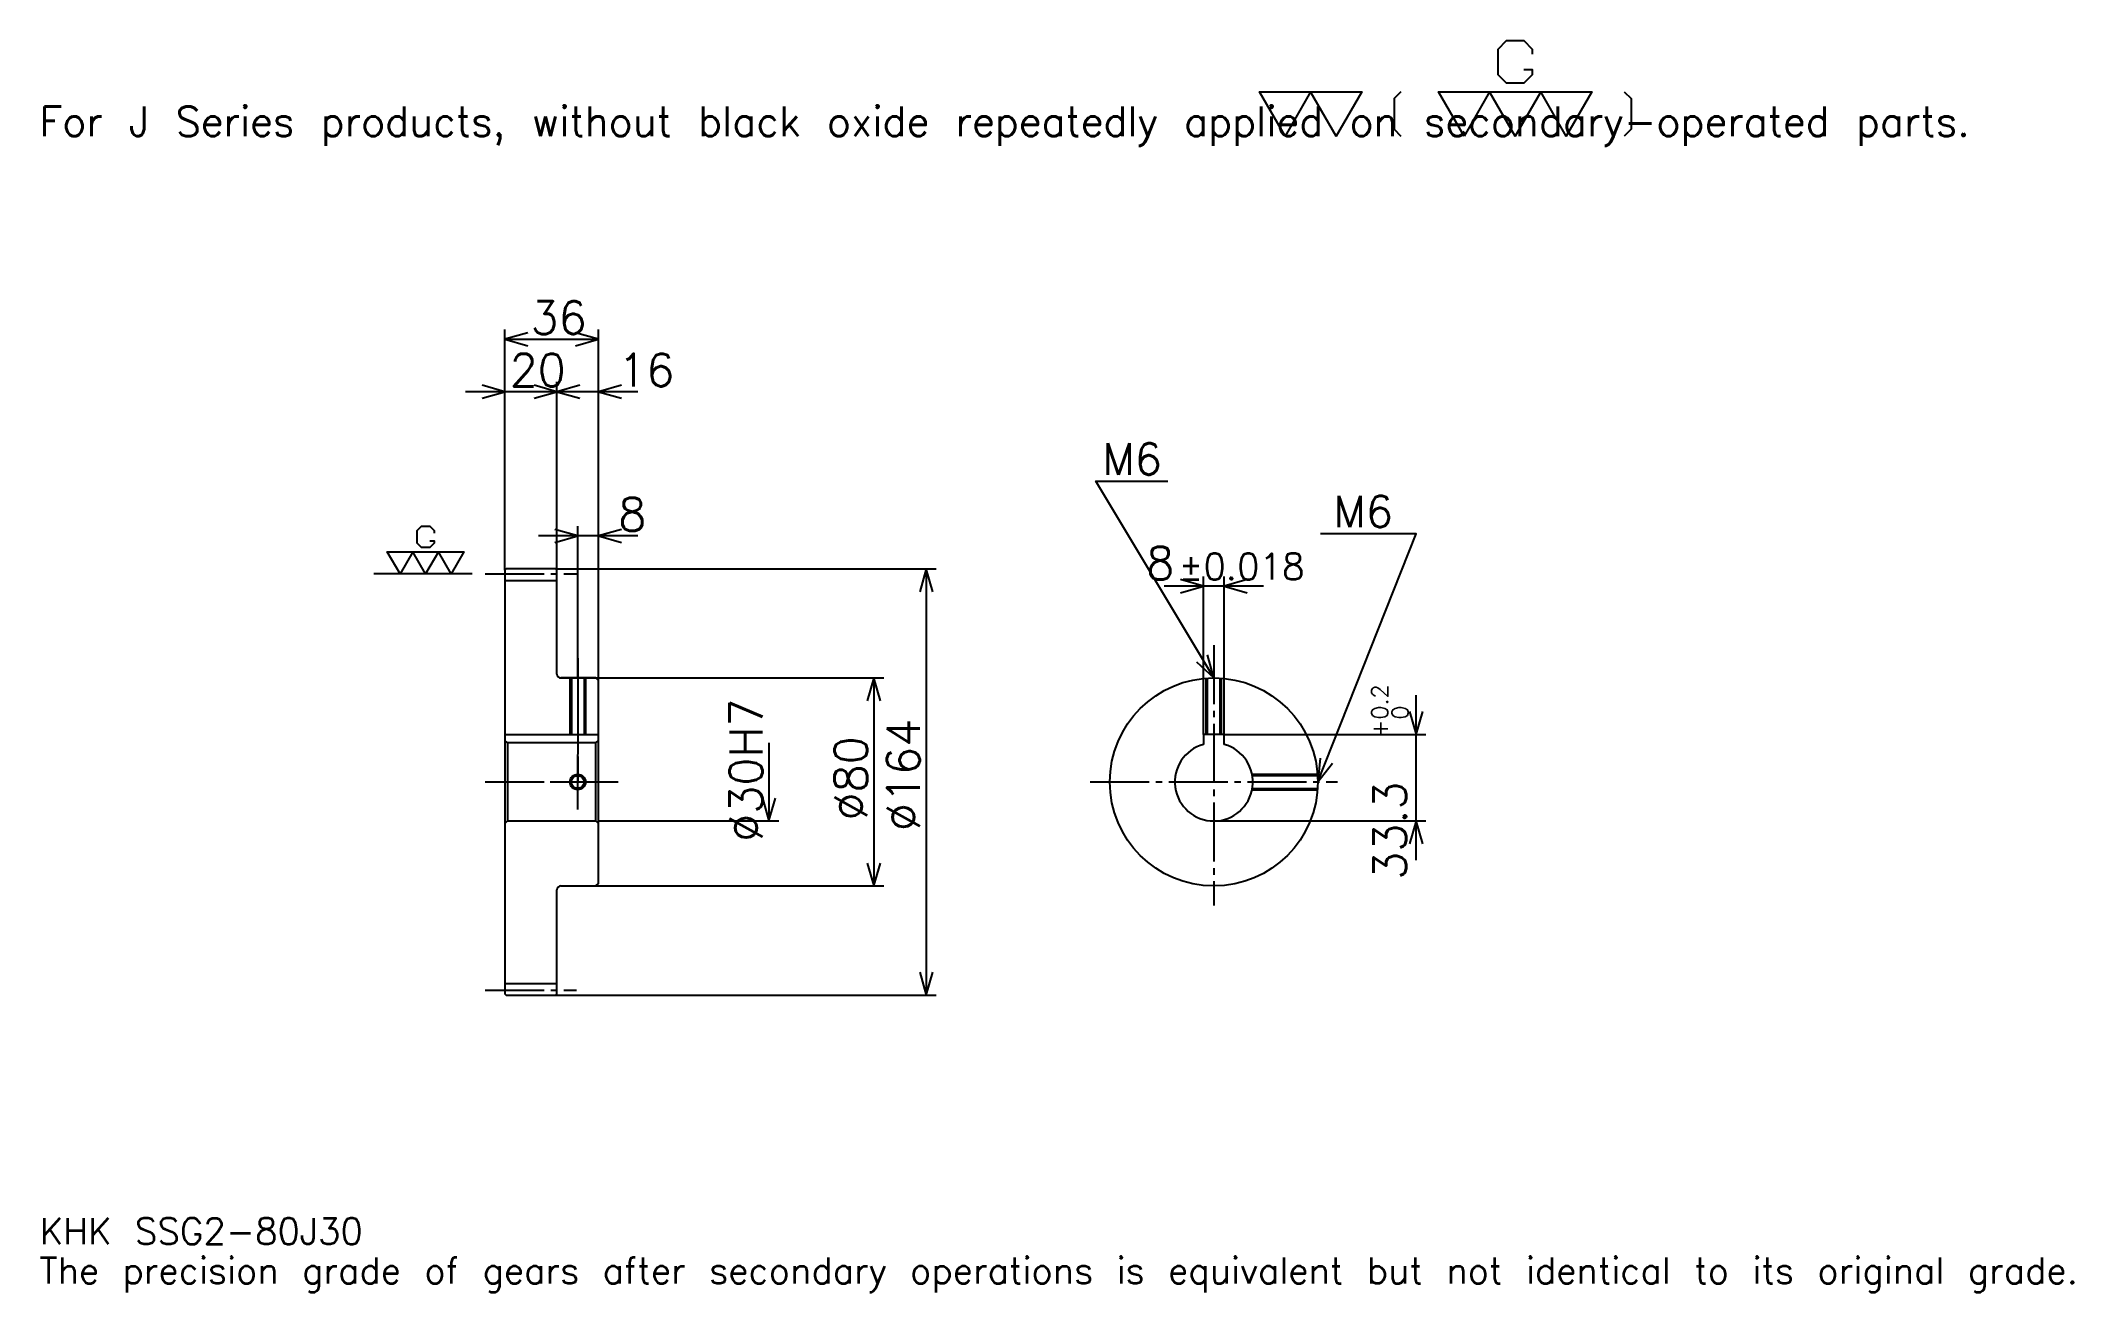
# Model space of a CAD drawing. Extents: x 26 to 808, y 9 to 491.
import ezdxf

# ---------------------------------------------------------------- set-up
doc = ezdxf.new("R2010")
doc.units = 0
doc.linetypes.add('DASHDOT', pattern=[30.260869, 22.695652, -2.521739, 2.521739, -2.521739])
doc.layers.get('0').update_dxf_attribs({"linetype": 'CONTINUOUS'})
doc.layers.add('DASHDOT', color=6, linetype='DASHDOT')
doc.styles.add('KANJI', font='TXT', dxfattribs={"bigfont": 'BIGFONT'})

msp = doc.modelspace()

# ---------------------------------------------------------------- linework, layer by layer
at = {"color": 5}
for p, q in [((204.260864, 287.521729), (204.260864, 379.565216)), ((204.260864, 375.782593), (240.260864, 375.782593)), ((240.260864, 287.521729), (240.260864, 379.565216)), ((239.391296, 355.608704), (189.130432, 355.608704)), ((255.391296, 355.608704), (209.130432, 355.608704)), ((224.260864, 287.521729), (224.260864, 359.391296)), ((255.391296, 300.130432), (217.130432, 300.130432)), ((232.260864, 287.521729), (232.260864, 303.913055)), ((204.260864, 287.021729), (204.260864, 287.521729)), ((223.760864, 287.521729), (240.260864, 287.521729)), ((224.260864, 287.021729), (224.260864, 287.521729)), ((232.260864, 245.521744), (232.260864, 287.521729)), ((232.260864, 245.521744), (232.260864, 287.521729)), ((240.260864, 287.521729), (370.130432, 287.521729)), ((240.260864, 244.521744), (240.260864, 287.521729)), ((366.347839, 287.521729), (366.347839, 123.521744)), ((472.956512, 223.821747), (472.956512, 284.608704)), ((480.956512, 223.821747), (480.956512, 284.608704)), ((496.086945, 280.826111), (457.82608, 280.826111)), ((225.760864, 245.521744), (240.260864, 245.521744)), ((240.260864, 245.521744), (349.956512, 245.521744)), ((346.173889, 245.521744), (346.173889, 165.521744)), ((554.782593, 175.391312), (554.782593, 238.952179)), ((305.82608, 220.521744), (305.82608, 190.521744)), ((480.956512, 223.821747), (558.565186, 223.821747)), ((240.260864, 190.521744), (309.608704, 190.521744)), ((476.956512, 190.521744), (558.565186, 190.521744)), ((225.760864, 165.521744), (240.260864, 165.521744)), ((240.260864, 165.521744), (349.956512, 165.521744)), ((223.760864, 123.521744), (240.260864, 123.521744)), ((240.260864, 123.521744), (370.130432, 123.521744))]:
    msp.add_line(p, q, dxfattribs=at)
at = {"color": 7}
msp.add_line((191.652161, 285.521729), (153.82608, 285.521729), dxfattribs=at)
at = {"color": 4}
for p, q in [((204.260864, 283.021729), (224.260864, 283.021729)), ((204.260864, 223.821747), (240.260864, 223.821747)), ((205.260864, 220.521744), (205.260864, 190.521744)), ((239.260864, 220.521744), (240.260864, 221.521744)), ((239.260864, 190.521744), (240.260864, 189.521744)), ((204.260864, 128.021744), (224.260864, 128.021744))]:
    msp.add_line(p, q, dxfattribs=at)
at = {"color": 7}
for points in [[(596.13916, 479.48349), (599.417419, 479.48349), (599.417419, 477.516541), (596.13916, 474.238281), (589.582642, 474.238281), (586.304382, 477.516541), (586.304382, 487.351318), (589.582642, 490.629578), (596.13916, 490.629578), (599.417419, 487.351318), (599.417419, 485.384369)], [(504.347839, 453.913055), (494.513062, 470.960022), (533.852173, 470.960022), (524.017395, 453.913055), (514.182617, 470.960022), (504.347839, 453.913055)], [(548.93219, 470.960022), (546.30957, 468.337402), (546.30957, 456.535675), (548.93219, 453.913055)], [(573.191345, 453.913055), (563.356567, 470.960022), (622.365234, 470.960022), (612.530457, 453.913055), (602.695679, 470.960022), (592.860901, 453.913055), (583.026123, 470.960022), (573.191345, 453.913055)], [(634.822632, 470.960022), (637.445251, 468.337402), (637.445251, 456.535675), (634.822632, 453.913055)], [(175.386948, 298.306946), (177.026077, 298.306946), (177.026077, 297.323486), (175.386948, 295.684357), (172.108688, 295.684357), (170.469559, 297.323486), (170.469559, 302.240875), (172.108688, 303.880005), (175.386948, 303.880005), (177.026077, 302.240875), (177.026077, 301.257385)], [(163.91304, 285.521729), (158.995636, 294.045227), (188.5, 294.045227), (183.582596, 285.521729), (178.665207, 294.045227), (173.747818, 285.521729), (168.830429, 294.045227), (163.91304, 285.521729)]]:
    msp.add_lwpolyline(points, dxfattribs=at)
at = {"color": 5}
for points in [[(213.086945, 378.304352), (204.260864, 375.782593), (213.086945, 373.260864)], [(231.434784, 373.260864), (240.260864, 375.782593), (231.434784, 378.304352)], [(195.434784, 353.086975), (204.260864, 355.608704), (195.434784, 358.130432)], [(215.434784, 353.086975), (224.260864, 355.608704), (215.434784, 358.130432)], [(233.086945, 358.130432), (224.260864, 355.608704), (233.086945, 353.086975)], [(249.086945, 358.130432), (240.260864, 355.608704), (249.086945, 353.086975)], [(476.956512, 245.521744), (431.565216, 321.17392), (459.304321, 321.17392)], [(223.434784, 297.608704), (232.260864, 300.130432), (223.434784, 302.652161)], [(249.086945, 302.652161), (240.260864, 300.130432), (249.086945, 297.608704)], [(516.956543, 205.521744), (554.782593, 301), (517.96521, 301)], [(368.869568, 278.695648), (366.347839, 287.521729), (363.82608, 278.695648)], [(464.130432, 278.304352), (472.956512, 280.826111), (464.130432, 283.347839)], [(489.782593, 283.347839), (480.956512, 280.826111), (489.782593, 278.304352)], [(470.253143, 251.792633), (476.956512, 245.521744), (474.577911, 254.387482)], [(348.695648, 236.695648), (346.173889, 245.521744), (343.652161, 236.695648)], [(552.260864, 232.647827), (554.782593, 223.821747), (557.304321, 232.647827)], [(517.862915, 214.656158), (516.956543, 205.521744), (522.551819, 212.798523)], [(303.304352, 199.347824), (305.82608, 190.521744), (308.347809, 199.347824)], [(557.304321, 181.695648), (554.782593, 190.521744), (552.260864, 181.695648)], [(343.652161, 174.347839), (346.173889, 165.521744), (348.695648, 174.347839)], [(363.82608, 132.347839), (366.347839, 123.521744), (368.869568, 132.347839)]]:
    msp.add_lwpolyline(points, dxfattribs=at)
at = {"color": 4}
for points in [[(224.260864, 247.021744), (224.260864, 287.021729), (223.760864, 287.521729), (204.760864, 287.521729), (204.260864, 287.021729), (204.260864, 189.521744)], [(225.760864, 165.521744), (239.260864, 165.521744), (240.260864, 166.521744), (240.260864, 244.521744), (239.260864, 245.521744), (225.760864, 245.521744)], [(229.260864, 245.521744), (229.260864, 223.821747)], [(229.800873, 245.521744), (229.800873, 223.821747)], [(234.720856, 245.521744), (234.720856, 223.821747)], [(235.260864, 245.521744), (235.260864, 223.821747)], [(473.956512, 223.821747), (473.956512, 245.409088)], [(474.496521, 223.821747), (474.496521, 245.44603)], [(479.416504, 223.821747), (479.416504, 245.44603)], [(479.956512, 223.821747), (479.956512, 245.409088)], [(204.260864, 189.521744), (205.260864, 190.521744), (239.260864, 190.521744), (239.260864, 220.521744), (205.260864, 220.521744), (204.260864, 221.521744)], [(480.956512, 219.978577), (480.956512, 223.821747), (472.956512, 223.821747), (472.956512, 219.978577)], [(491.653442, 208.521744), (516.843872, 208.521744)], [(491.753418, 207.98175), (516.880798, 207.98175)], [(491.653442, 202.521744), (516.843872, 202.521744)], [(491.753418, 203.061737), (516.880798, 203.061737)], [(204.260864, 189.521744), (204.260864, 124.021744), (204.760864, 123.521744), (223.760864, 123.521744), (224.260864, 124.021744), (224.260864, 164.021744)]]:
    msp.add_lwpolyline(points, dxfattribs=at)
for centre, radius in [((476.956512, 205.521744), 40), ((232.260864, 205.521744), 2.46)]:
    msp.add_circle(centre, radius, dxfattribs=at)
at = {"color": 7}
msp.add_circle((232.260864, 205.521744), 3, dxfattribs=at)
at = {"color": 4}
for centre, radius, start, end in [((225.760864, 247.021744), 1.5, 180, 270), ((476.956512, 205.521744), 15, 105.466010323, 74.533989677), ((225.760864, 164.021744), 1.5, 90, 180)]:
    msp.add_arc(centre, radius, start, end, dxfattribs=at)
at = {"layer": 'DASHDOT', "color": 7}
for p, q in [((196.695648, 285.521729), (231.82608, 285.521729)), ((476.956512, 258.130432), (476.956512, 157.956528)), ((232.260864, 245.521744), (232.260864, 205.521744)), ((196.695648, 205.521744), (247.82608, 205.521744)), ((429.391296, 205.521744), (524.521729, 205.521744)), ((196.695648, 125.521744), (231.82608, 125.521744))]:
    msp.add_line(p, q, dxfattribs=at)
for points in [[(232.260864, 253.08696), (232.260864, 216.256531)], [(232.260864, 194.956528), (232.260864, 216.08696)], [(221.695648, 205.521744), (242.82608, 205.521744)]]:
    msp.add_lwpolyline(points, dxfattribs=at)

# ---------------------------------------------------------------- texts
at = {"color": 7, "style": 'KANJI'}
for s, height, p in [('For J Series products, without black oxide repeatedly applied on secondary-operated parts.', 11.347826, (25.217392, 453.913055)), ('36', 12.608696, (214.065216, 377.799988)), ('20', 12.608696, (206.065216, 357.626099)), ('16', 12.608696, (247.82608, 357.626099)), ('M6', 12.104348, (434.086945, 323.695648)), ('8', 12.608696, (247.82608, 302.147827)), ('M6', 12.104348, (523.008667, 303.521729)), ('8', 12.608696, (450.929688, 283.347839)), ('%%p0.018', 10.086957, (463.410736, 283.347839)), ('KHK SSG2-80J30', 10.086957, (25.217392, 27.73913)), ('The precision grade of gears after secondary operations is equivalent but not identical to its original grade.', 10.086957, (25.217392, 12.608696))]:
    msp.add_text(s, height=height, dxfattribs=at).set_placement(p)
for s, height, p in [('%%c30H7', 12.608696, (303.304352, 182.51088)), ('0.2', 6.304348, (543.939087, 229.526123)), ('%%c164', 12.608696, (363.82608, 186.608704)), ('+', 6.304348, (543.939087, 222.465256)), ('0', 6.304348, (551.75647, 229.526123)), ('%%c80', 12.608696, (343.652161, 190.706528)), ('33.3', 12.608696, (551, 167.889832))]:
    msp.add_text(s, height=height, rotation=90, dxfattribs=at).set_placement(p)

doc.saveas('drawing.dxf')
